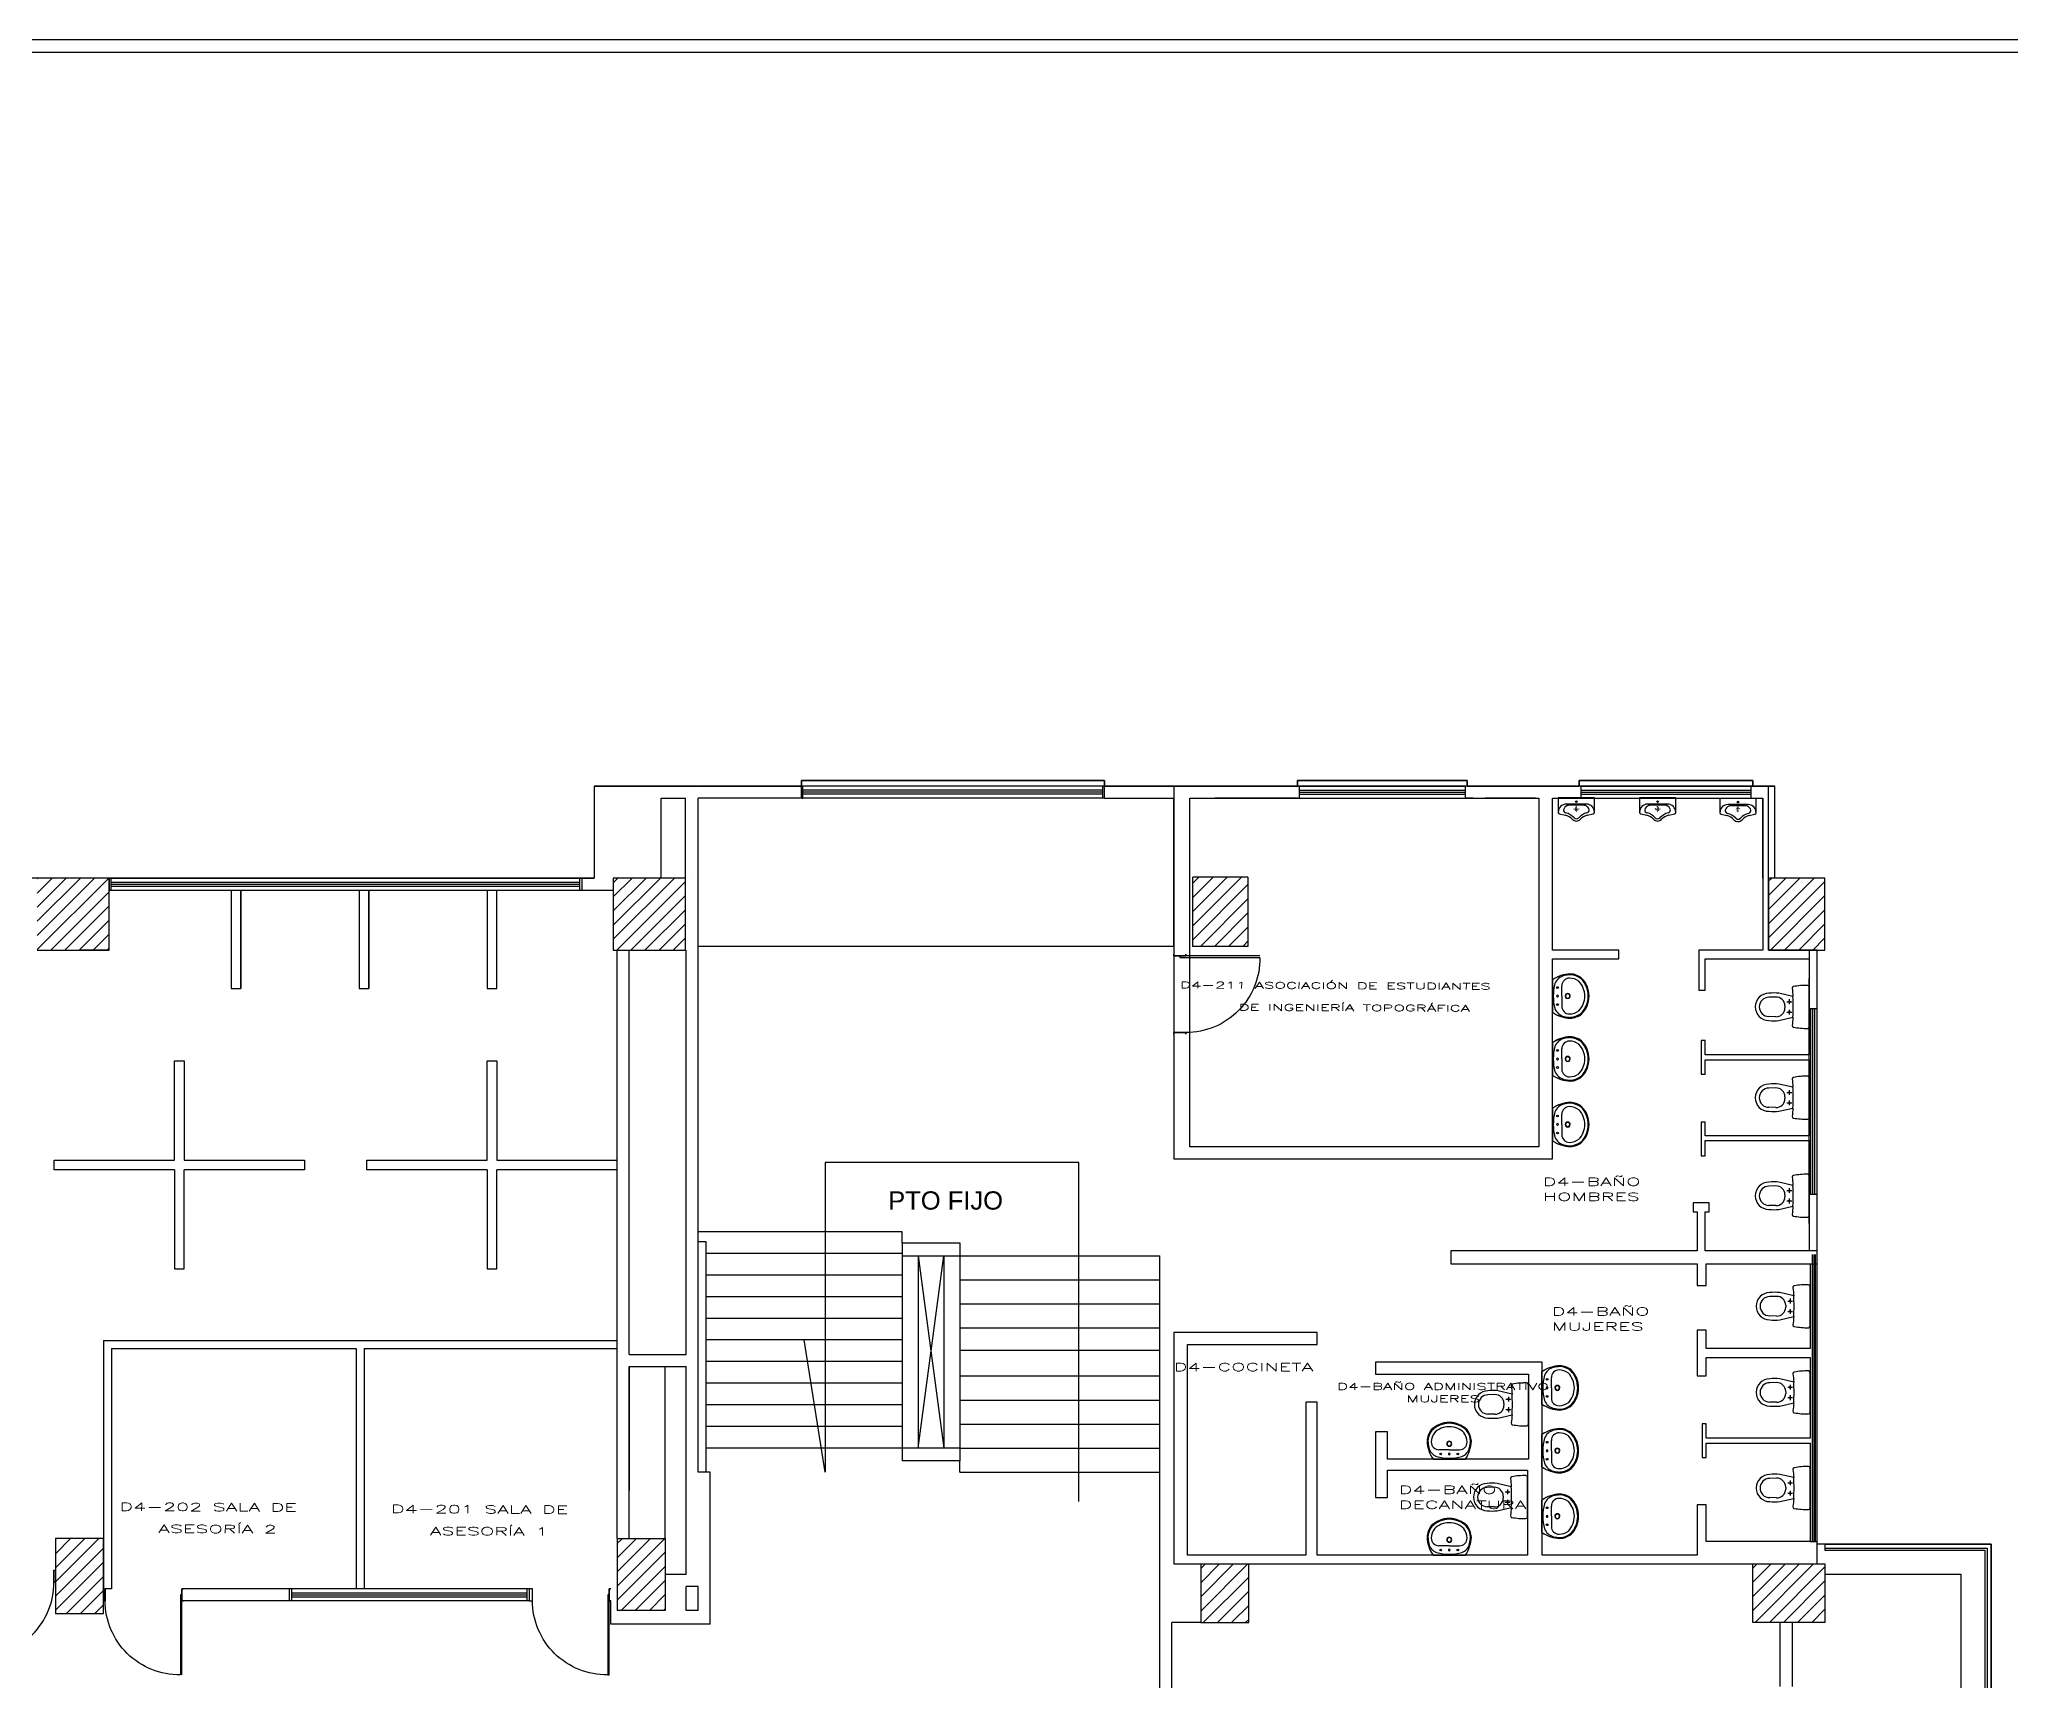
# Model space of a CAD drawing. Header units: metres. Extents: x 6495 to 6855, y 1254 to 1306.
# Drawn here: x 6618.98 to 6643.62, y 1285.01 to 1305.52 of the extents above; entities that cross this region are included whole.
import ezdxf

# ---------------------------------------------------------------- set-up
doc = ezdxf.new("R2010")
doc.units = ezdxf.units.M
doc.linetypes.add('ACAD_ISO12W100', pattern=[21, 12, -3, 0, -3, 0, -3])
for name, color, linetype in [('0-Grises', 252, 'Continuous'), ('1', 7, 'ACAD_ISO12W100'), ('PLANTA', 253, 'Continuous')]:
    doc.layers.add(name, color=color, linetype=linetype)
doc.layers.add('0.Texto_Oficinas', color=7, linetype='Continuous', lineweight=20)
doc.styles.add('ROMANS', font='romans.shx')
doc.styles.get("Standard").update_dxf_attribs({"font": 'arial.ttf'})
pattern_1 = [(45, (6358.58058, 1036.41999), (-0.088388348, 0.088388348), [])]

# ---------------------------------------------------------------- blocks, each defined once
blk = doc.blocks.new('WC-P-04')
for p, q in [((-0.065, -0.28), (-0.065, -0.22)), ((0.065, -0.28), (0.065, -0.22)), ((-0.123, -0.419), (-0.12, -0.505)), ((-0.095, -0.25), (-0.035, -0.25)), ((-0.013, -0.305), (0.013, -0.305)), ((0.035, -0.25), (0.095, -0.25)), ((0.123, -0.419), (0.12, -0.505))]:
    blk.add_line(p, q)
blk.add_lwpolyline([(-0.249, 0, 0.412132), (-0.269, -0.02, 0.047735), (-0.254, -0.198, 0.395211), (-0.232, -0.214, -0.01301), (-0.13, -0.204), (-0.17, -0.38, 0.062591), (-0.17, -0.505, 1), (0.17, -0.505, 0.062591), (0.17, -0.38), (0.13, -0.204, -0.01301), (0.232, -0.214, 0.395211), (0.254, -0.198, 0.047735), (0.269, -0.02, 0.412132), (0.249, 0)], format="xyb", close=True)
for centre in [(-0.065, -0.25), (0.065, -0.25)]:
    blk.add_circle(centre, 0.01)
for centre, radius, start, end in [((0, -2.161), 1.961, 86.1992, 93.8008), ((-0.013, -0.415), 0.11, 90, 181.8687), ((0.013, -0.415), 0.11, 358.1313, 90), ((0, -0.505), 0.12, 180, 0)]:
    blk.add_arc(centre, radius, start, end)
blk = doc.blocks.new('ORINAL')
at = {"layer": 'PLANTA'}
for p, q in [((1158993.992, 995737.512), (1158993.992, 995737.051)), ((1158994.218, 995737.606), (1158994.03, 995737.561)), ((1158994.923, 995737.533), (1158994.92, 995737.534)), ((1158995.126, 995737.561), (1158994.938, 995737.606)), ((1158995.164, 995737.051), (1158995.164, 995737.512)), ((1158993.992, 995737.051), (1158995.164, 995737.051)), ((1158994.252, 995737.251), (1158994.903, 995737.251)), ((1158994.325, 995737.289), (1158994.831, 995737.289))]:
    blk.add_line(p, q, dxfattribs=at)
for radius in [0.0271, 0.0196]:
    blk.add_circle((1158994.578, 995737.17), radius, dxfattribs=at)
for centre, radius, start, end in [((1158994.042, 995737.512), 0.05, 103.66686, 180), ((1158994.252, 995737.512), 0.261, 180, 270), ((1158994.258, 995737.44), 0.0966, 103.3179, 183.60521), ((1158994.355, 995737.482), 0.199, 194.0873, 246.42455), ((1158994.112, 995738.044), 0.45, 283.66686, 318.02643), ((1158994.112, 995738.044), 0.525, 283.66686, 318.02643), ((1158994.578, 995737.624), 0.177, 41.97357, 138.02643), ((1158994.578, 995737.624), 0.102, 41.97357, 138.02643), ((1158994.507, 995737.407), 0.00313, 0, 180), ((1158994.507, 995737.407), 0.00312, 180, 0), ((1158994.543, 995737.442), 0.00313, 0, 180), ((1158994.543, 995737.442), 0.00312, 180, 0), ((1158994.543, 995737.407), 0.00313, 0, 180), ((1158994.543, 995737.407), 0.00312, 180, 0), ((1158994.543, 995737.371), 0.00313, 0, 180), ((1158994.543, 995737.371), 0.00312, 180, 0), ((1158994.578, 995737.477), 0.00313, 0, 180), ((1158994.578, 995737.477), 0.00312, 180, 0), ((1158994.578, 995737.442), 0.00313, 0, 180), ((1158994.578, 995737.442), 0.00312, 180, 0), ((1158994.578, 995737.407), 0.00313, 0, 180), ((1158994.578, 995737.407), 0.00312, 180, 0), ((1158994.578, 995737.371), 0.00313, 0, 180), ((1158994.578, 995737.371), 0.00312, 180, 0), ((1158994.613, 995737.442), 0.00313, 0, 180), ((1158994.613, 995737.442), 0.00312, 180, 0), ((1158994.613, 995737.407), 0.00313, 0, 180), ((1158994.613, 995737.407), 0.00312, 180, 0), ((1158994.613, 995737.371), 0.00313, 0, 180), ((1158994.613, 995737.371), 0.00312, 180, 0), ((1158994.649, 995737.407), 0.00313, 0, 180), ((1158994.649, 995737.407), 0.00312, 180, 0), ((1158995.044, 995738.044), 0.525, 221.97357, 256.33314), ((1158995.044, 995738.044), 0.45, 221.97357, 256.33314), ((1158994.801, 995737.482), 0.199, 293.57545, 345.9127), ((1158994.903, 995737.512), 0.261, 270, 0), ((1158994.898, 995737.44), 0.0966, 356.39479, 76.6821), ((1158995.114, 995737.512), 0.05, 0, 76.33314), ((1158994.325, 995737.414), 0.125, 246.42455, 270), ((1158994.578, 995737.336), 0.00313, 0, 180), ((1158994.578, 995737.336), 0.00312, 180, 0), ((1158994.831, 995737.414), 0.125, 270, 293.57545)]:
    blk.add_arc(centre, radius, start, end, dxfattribs=at)
blk = doc.blocks.new('LAVAMANOS')
at = {"layer": 'PLANTA'}
for p, q in [((1158996.541, 995737.142), (1158996.241, 995737.142)), ((1158996.541, 995737.142), (1158996.841, 995737.142)), ((1158997.016, 995736.867), (1158996.066, 995736.867))]:
    blk.add_line(p, q, dxfattribs=at)
blk.add_lwpolyline([(1158995.891, 995737.392, 0.141996), (1158996.066, 995736.867), (1158997.016, 995736.867, 0.141996), (1158997.19, 995737.392, 0.155345), (1158997.068, 995737.725, 0.197604), (1158996.541, 995737.942, 0.197604), (1158996.013, 995737.725, 0.155345)], format="xyb", close=True, dxfattribs=at)
for centre in [(1158996.291, 995737.017), (1158996.791, 995737.017)]:
    blk.add_circle(centre, 0.025, dxfattribs=at)
for centre, radius, start, end in [((1158996.475, 995737.367), 0.584, 142.24577, 177.5659), ((1158996.475, 995737.367), 0.559, 142.41397, 177.46232), ((1158996.541, 995737.192), 0.75, 90, 134.71146), ((1158996.541, 995737.192), 0.725, 90, 134.58104), ((1158996.541, 995737.192), 0.625, 90, 133.94552), ((1158996.541, 995737.192), 0.75, 45.28854, 90), ((1158996.541, 995737.192), 0.725, 45.41896, 90), ((1158996.541, 995737.192), 0.625, 46.05448, 90), ((1158996.606, 995737.367), 0.559, 2.54295, 37.58603), ((1158996.606, 995737.367), 0.584, 2.4341, 37.75423), ((1158996.884, 995737.43), 0.994, 182.21969, 214.5466), ((1158996.884, 995737.43), 0.969, 182.28006, 193.23939), ((1158996.307, 995737.292), 0.375, 192.84355, 248.96053), ((1158996.475, 995737.367), 0.459, 143.25785, 180.02249), ((1158996.241, 995737.367), 0.225, 180, 270), ((1158996.541, 995737.317), 0.075, 90, 270), ((1158996.541, 995737.317), 0.0625, 90, 270), ((1158996.541, 995737.317), 0.075, 270, 90), ((1158996.541, 995737.317), 0.0625, 270, 90), ((1158996.841, 995737.367), 0.225, 270, 0), ((1158996.774, 995737.292), 0.375, 291.03947, 347.15645), ((1158996.606, 995737.367), 0.459, 359.97751, 36.74215), ((1158996.197, 995737.43), 0.994, 325.4534, 357.78031), ((1158996.197, 995737.43), 0.969, 346.76061, 357.78031), ((1158996.541, 995738.275), 1.383, 254.54534, 270), ((1158996.541, 995737.017), 0.025, 90, 270), ((1158996.541, 995737.017), 0.025, 270, 90), ((1158996.541, 995738.275), 1.383, 270, 285.45466)]:
    blk.add_arc(centre, radius, start, end, dxfattribs=at)

msp = doc.modelspace()

# ---------------------------------------------------------------- hatches: boundary and pattern name
at = {"layer": '0-Grises'}
h = msp.add_hatch(dxfattribs=at)
h.set_pattern_fill('ANSI31', color=8, style=0)
h.set_pattern_definition(pattern_1)
h.paths.add_polyline_path([(6619.856, 1295.038), (6618.956, 1295.038), (6618.956, 1294.888), (6618.956, 1294.138), (6619.856, 1294.138)])
h = msp.add_hatch(dxfattribs=at)
h.set_pattern_fill('ANSI31', color=8, style=0)
h.set_pattern_definition(pattern_1)
h.paths.add_polyline_path([(6626.156, 1294.138), (6627.056, 1294.138), (6627.056, 1295.038), (6626.156, 1295.038)])
h = msp.add_hatch(dxfattribs=at)
h.set_pattern_fill('ANSI31', color=8, style=0)
h.set_pattern_definition(pattern_1)
h.paths.add_polyline_path([(6634.091, 1295.05), (6633.396, 1295.05), (6633.396, 1294.184), (6634.09, 1294.184), (6634.09, 1294.334), (6634.091, 1294.334)])
h = msp.add_hatch(dxfattribs=at)
h.set_pattern_fill('ANSI31', color=8, style=0)
h.set_pattern_definition([(45, (6372.82054, 1036.41999), (-0.088388348, 0.088388348), [])])
h.paths.add_polyline_path([(6640.591, 1294.138), (6641.296, 1294.138), (6641.296, 1295.038), (6640.591, 1295.038)])
h = msp.add_hatch(dxfattribs=at)
h.set_pattern_fill('ANSI31', color=8, style=0)
h.set_pattern_definition(pattern_1)
h.paths.add_polyline_path([(6619.786, 1286.788), (6619.186, 1286.788), (6619.186, 1285.848), (6619.786, 1285.848)])
h = msp.add_hatch(dxfattribs=at)
h.set_pattern_fill('ANSI31', color=8, style=0)
h.set_pattern_definition(pattern_1)
h.paths.add_polyline_path([(6626.806, 1286.784), (6626.206, 1286.784), (6626.206, 1285.884), (6626.806, 1285.884)])
h = msp.add_hatch(dxfattribs=at)
h.set_pattern_fill('ANSI31', color=8, style=0)
h.set_pattern_definition(pattern_1)
h.paths.add_polyline_path([(6634.096, 1285.734), (6634.096, 1286.468), (6633.496, 1286.468), (6633.496, 1285.734)])
h = msp.add_hatch(dxfattribs=at)
h.set_pattern_fill('ANSI31', color=8, style=0)
h.set_pattern_definition(pattern_1)
h.paths.add_polyline_path([(6640.396, 1286.468), (6640.396, 1285.738), (6641.296, 1285.738), (6641.296, 1286.468)])

# ---------------------------------------------------------------- linework, layer by layer
for p, q in [((6625.916, 1296.188), (6625.916, 1295.038)), ((6625.916, 1296.188), (6627.206, 1296.188)), ((6627.216, 1296.188), (6628.496, 1296.188)), ((6628.506, 1296.188), (6628.506, 1296.258)), ((6628.506, 1296.258), (6632.295, 1296.258)), ((6628.506, 1296.188), (6628.526, 1296.188)), ((6628.506, 1296.038), (6628.506, 1296.188)), ((6628.526, 1296.038), (6628.526, 1296.188)), ((6632.295, 1296.188), (6628.526, 1296.188)), ((6630.506, 1296.138), (6628.526, 1296.138)), ((6632.275, 1296.138), (6630.506, 1296.138)), ((6632.275, 1296.038), (6632.275, 1296.188)), ((6632.295, 1296.188), (6632.275, 1296.188)), ((6632.295, 1296.258), (6632.295, 1296.188)), ((6632.295, 1296.038), (6632.295, 1296.188)), ((6632.295, 1296.188), (6632.981, 1296.188)), ((6632.981, 1296.188), (6634.706, 1296.188)), ((6633.196, 1296.188), (6633.433, 1296.188)), ((6634.706, 1296.258), (6636.826, 1296.258)), ((6634.706, 1296.188), (6634.706, 1296.258)), ((6634.706, 1296.188), (6634.726, 1296.188)), ((6634.726, 1296.188), (6636.806, 1296.188)), ((6634.726, 1296.188), (6634.726, 1296.038)), ((6634.726, 1296.138), (6636.806, 1296.138)), ((6636.806, 1296.038), (6636.806, 1296.188)), ((6636.826, 1296.188), (6636.806, 1296.188)), ((6636.826, 1296.258), (6636.826, 1296.188)), ((6636.826, 1296.188), (6638.226, 1296.188)), ((6638.226, 1296.258), (6640.396, 1296.258)), ((6638.226, 1296.188), (6638.226, 1296.258)), ((6638.246, 1296.188), (6638.226, 1296.188)), ((6638.246, 1296.188), (6640.376, 1296.188)), ((6638.246, 1296.188), (6638.246, 1296.038)), ((6638.246, 1296.138), (6640.376, 1296.138)), ((6640.396, 1296.188), (6640.376, 1296.188)), ((6640.376, 1296.038), (6640.376, 1296.188)), ((6640.376, 1296.188), (6640.671, 1296.188)), ((6640.396, 1296.258), (6640.396, 1296.188)), ((6640.671, 1295.038), (6640.671, 1296.188)), ((6626.756, 1296.038), (6627.056, 1296.038)), ((6626.756, 1295.038), (6626.756, 1296.038)), ((6627.056, 1295.038), (6627.056, 1296.038)), ((6627.216, 1287.616), (6627.216, 1296.038)), ((6628.496, 1296.038), (6627.216, 1296.038)), ((6628.506, 1296.038), (6628.526, 1296.038)), ((6630.506, 1296.113), (6628.526, 1296.113)), ((6630.506, 1296.088), (6628.526, 1296.088)), ((6630.506, 1296.038), (6628.526, 1296.038)), ((6632.275, 1296.113), (6630.506, 1296.113)), ((6632.275, 1296.088), (6630.506, 1296.088)), ((6632.295, 1296.038), (6630.506, 1296.038)), ((6632.275, 1296.038), (6632.275, 1296.113)), ((6632.295, 1296.038), (6632.275, 1296.038)), ((6632.295, 1296.038), (6633.161, 1296.038)), ((6633.161, 1294.181), (6633.161, 1296.038)), ((6633.361, 1291.678), (6633.361, 1296.038)), ((6633.361, 1296.038), (6637.721, 1296.038)), ((6634.706, 1296.038), (6633.671, 1296.038)), ((6634.706, 1296.038), (6634.726, 1296.038)), ((6634.726, 1296.113), (6636.806, 1296.113)), ((6634.726, 1296.088), (6636.806, 1296.088)), ((6634.726, 1296.038), (6636.806, 1296.038)), ((6635.371, 1296.038), (6635.521, 1296.038)), ((6636.901, 1296.038), (6636.806, 1296.038)), ((6636.901, 1296.038), (6636.806, 1296.038)), ((6636.806, 1296.038), (6636.826, 1296.038)), ((6637.681, 1296.038), (6637.051, 1296.038)), ((6637.721, 1296.038), (6637.721, 1291.678)), ((6637.891, 1294.138), (6637.891, 1296.038)), ((6637.891, 1296.038), (6640.521, 1296.038)), ((6638.226, 1296.038), (6638.246, 1296.038)), ((6638.246, 1296.113), (6640.376, 1296.113)), ((6638.246, 1296.088), (6640.376, 1296.088)), ((6638.246, 1296.038), (6640.376, 1296.038)), ((6640.376, 1296.038), (6640.396, 1296.038)), ((6640.396, 1296.038), (6640.521, 1296.038)), ((6640.521, 1295.038), (6640.521, 1296.038)), ((6640.521, 1296.038), (6640.521, 1294.138)), ((6619.856, 1295.038), (6618.956, 1295.038)), ((6619.856, 1294.138), (6619.856, 1295.038)), ((6619.856, 1295.038), (6625.766, 1295.038)), ((6625.766, 1295.038), (6619.856, 1295.038)), ((6619.856, 1295.038), (6619.856, 1294.888)), ((6619.876, 1295.038), (6619.876, 1294.888)), ((6619.876, 1294.988), (6625.736, 1294.988)), ((6619.876, 1294.963), (6625.736, 1294.963)), ((6619.876, 1294.938), (6625.736, 1294.938)), ((6625.736, 1294.888), (6625.736, 1295.038)), ((6625.766, 1294.888), (6625.766, 1295.038)), ((6625.766, 1295.038), (6625.916, 1295.038)), ((6626.156, 1295.038), (6626.156, 1294.138)), ((6627.056, 1295.038), (6626.156, 1295.038)), ((6627.056, 1294.138), (6627.056, 1295.038)), ((6627.151, 1295.038), (6627.151, 1295.038)), ((6633.396, 1294.184), (6633.396, 1295.05)), ((6634.087, 1295.05), (6633.396, 1295.05)), ((6634.091, 1294.184), (6634.091, 1295.05)), ((6641.296, 1295.038), (6640.591, 1295.038)), ((6640.591, 1295.038), (6640.591, 1294.138)), ((6641.296, 1294.138), (6641.296, 1295.038)), ((6619.856, 1294.888), (6625.766, 1294.888)), ((6621.381, 1294.888), (6621.381, 1293.658)), ((6621.501, 1294.888), (6621.501, 1293.658)), ((6621.501, 1294.888), (6621.501, 1293.658)), ((6621.501, 1293.658), (6621.501, 1294.888)), ((6622.981, 1294.888), (6622.981, 1293.658)), ((6623.101, 1294.888), (6623.101, 1293.658)), ((6623.101, 1293.658), (6623.101, 1294.888)), ((6624.581, 1294.888), (6624.581, 1293.658)), ((6624.701, 1293.658), (6624.701, 1294.888)), ((6625.766, 1294.888), (6625.916, 1294.888)), ((6625.766, 1294.888), (6625.916, 1294.888)), ((6625.916, 1294.888), (6626.156, 1294.888)), ((6633.161, 1294.181), (6627.216, 1294.184)), ((6634.087, 1294.184), (6633.392, 1294.184)), ((6618.956, 1294.138), (6619.856, 1294.138)), ((6619.206, 1294.138), (6619.356, 1294.138)), ((6619.856, 1294.138), (6619.506, 1294.138)), ((6626.156, 1294.138), (6627.056, 1294.138)), ((6626.206, 1286.784), (6626.206, 1294.138)), ((6626.356, 1289.084), (6626.356, 1294.138)), ((6627.066, 1289.084), (6627.066, 1294.138)), ((6633.161, 1294.087), (6633.161, 1294.067)), ((6633.161, 1294.067), (6633.161, 1294.087)), ((6633.161, 1294.067), (6633.311, 1294.067)), ((6633.311, 1294.067), (6633.161, 1294.067)), ((6634.236, 1294.067), (6633.236, 1294.067)), ((6633.236, 1294.067), (6633.236, 1294.047)), ((6633.236, 1294.047), (6634.236, 1294.047)), ((6633.311, 1294.067), (6633.311, 1294.087)), ((6633.311, 1294.087), (6633.311, 1294.067)), ((6638.721, 1294.138), (6637.891, 1294.138)), ((6637.891, 1291.528), (6637.891, 1294.028)), ((6637.891, 1294.028), (6638.721, 1294.028)), ((6638.721, 1294.028), (6638.721, 1294.138)), ((6640.521, 1294.138), (6639.721, 1294.138)), ((6639.721, 1294.138), (6639.721, 1293.638)), ((6640.591, 1294.138), (6641.296, 1294.138)), ((6641.101, 1293.438), (6641.102, 1294.138)), ((6621.381, 1293.658), (6621.501, 1293.658)), ((6622.981, 1293.658), (6623.101, 1293.658)), ((6624.581, 1293.658), (6624.701, 1293.658)), ((6639.721, 1293.638), (6639.801, 1293.638)), ((6641.101, 1291.058), (6641.101, 1293.438)), ((6641.101, 1291.058), (6641.101, 1293.408)), ((6641.101, 1293.408), (6641.201, 1293.408)), ((6633.311, 1293.107), (6633.161, 1293.107)), ((6633.161, 1293.107), (6633.311, 1293.107)), ((6633.161, 1293.087), (6633.161, 1293.107)), ((6633.311, 1293.087), (6633.311, 1293.107)), ((6633.311, 1293.107), (6633.311, 1293.087)), ((6620.672, 1291.513), (6620.672, 1292.753)), ((6620.672, 1292.753), (6620.792, 1292.753)), ((6620.792, 1292.753), (6620.792, 1291.513)), ((6624.581, 1291.513), (6624.581, 1292.753)), ((6624.581, 1292.753), (6624.701, 1292.753)), ((6624.701, 1292.753), (6624.701, 1291.513)), ((6619.167, 1291.513), (6620.672, 1291.513)), ((6619.167, 1291.393), (6619.167, 1291.513)), ((6620.792, 1291.513), (6622.297, 1291.513)), ((6622.297, 1291.513), (6622.297, 1291.393)), ((6623.076, 1291.513), (6624.581, 1291.513)), ((6623.076, 1291.393), (6623.076, 1291.513)), ((6624.701, 1291.513), (6626.206, 1291.513)), ((6631.975, 1291.482), (6628.805, 1291.482)), ((6628.805, 1291.482), (6628.805, 1287.616)), ((6631.975, 1287.248), (6631.975, 1291.482)), ((6635.881, 1291.678), (6633.361, 1291.678)), ((6637.721, 1291.678), (6635.881, 1291.678)), ((6635.881, 1291.528), (6637.891, 1291.528)), ((6620.672, 1291.393), (6619.167, 1291.393)), ((6620.672, 1291.393), (6620.672, 1290.153)), ((6622.297, 1291.393), (6620.792, 1291.393)), ((6620.792, 1290.153), (6620.792, 1291.393)), ((6624.581, 1291.393), (6623.076, 1291.393)), ((6624.581, 1291.393), (6624.581, 1290.153)), ((6626.206, 1291.393), (6624.701, 1291.393)), ((6624.701, 1290.153), (6624.701, 1291.393)), ((6641.101, 1291.088), (6641.201, 1291.088)), ((6641.102, 1290.378), (6641.101, 1291.058)), ((6629.766, 1290.616), (6627.216, 1290.616)), ((6627.316, 1290.492), (6627.216, 1290.492)), ((6627.316, 1287.616), (6627.316, 1290.492)), ((6629.766, 1290.478), (6629.766, 1290.616)), ((6629.766, 1290.478), (6629.766, 1287.755)), ((6629.766, 1290.478), (6630.485, 1290.478)), ((6630.485, 1290.478), (6630.485, 1287.755)), ((6629.766, 1290.346), (6627.316, 1290.346)), ((6629.766, 1290.316), (6630.485, 1290.316)), ((6629.966, 1290.316), (6629.966, 1287.916)), ((6629.966, 1287.916), (6630.285, 1290.316)), ((6629.966, 1290.316), (6630.285, 1287.916)), ((6630.285, 1290.316), (6630.285, 1287.916)), ((6630.485, 1290.316), (6632.986, 1290.316)), ((6630.485, 1290.316), (6632.986, 1290.316)), ((6632.986, 1282.186), (6632.986, 1290.316)), ((6641.111, 1290.218), (6641.201, 1290.218)), ((6620.672, 1290.153), (6620.792, 1290.153)), ((6624.581, 1290.153), (6624.701, 1290.153)), ((6629.766, 1290.076), (6627.316, 1290.076)), ((6630.485, 1290.016), (6632.986, 1290.016)), ((6629.766, 1289.806), (6627.316, 1289.806)), ((6629.766, 1289.536), (6627.316, 1289.536)), ((6630.485, 1289.716), (6632.986, 1289.716)), ((6630.485, 1289.716), (6632.986, 1289.716)), ((6619.786, 1289.258), (6626.206, 1289.258)), ((6619.786, 1289.258), (6619.786, 1289.158)), ((6619.786, 1289.258), (6620.468, 1289.258)), ((6629.766, 1289.266), (6627.316, 1289.266)), ((6628.805, 1287.616), (6628.541, 1289.266)), ((6630.485, 1289.416), (6632.986, 1289.416)), ((6619.786, 1289.158), (6619.786, 1286.158)), ((6619.886, 1289.158), (6622.942, 1289.158)), ((6619.886, 1289.158), (6619.886, 1286.158)), ((6622.942, 1289.158), (6622.942, 1286.158)), ((6623.042, 1289.158), (6623.042, 1286.158)), ((6623.042, 1289.158), (6626.206, 1289.158)), ((6623.042, 1289.158), (6625.226, 1289.158)), ((6626.206, 1287.384), (6626.206, 1289.084)), ((6626.356, 1289.084), (6627.066, 1289.084)), ((6629.766, 1288.996), (6627.316, 1288.996)), ((6630.486, 1289.138), (6632.986, 1289.138)), ((6626.356, 1286.784), (6626.356, 1288.934)), ((6626.356, 1288.934), (6626.356, 1287.384)), ((6626.356, 1288.934), (6627.066, 1288.934)), ((6626.806, 1286.784), (6626.806, 1288.934)), ((6627.066, 1286.334), (6627.066, 1288.934)), ((6630.485, 1288.816), (6632.986, 1288.816)), ((6629.766, 1288.726), (6627.316, 1288.726)), ((6630.485, 1288.516), (6632.986, 1288.516)), ((6629.766, 1288.456), (6627.316, 1288.456)), ((6629.766, 1288.186), (6627.316, 1288.186)), ((6630.485, 1288.216), (6632.986, 1288.216)), ((6629.766, 1287.916), (6627.316, 1287.916)), ((6630.485, 1287.916), (6629.766, 1287.916)), ((6630.485, 1287.755), (6629.766, 1287.755)), ((6630.485, 1287.916), (6632.986, 1287.916)), ((6630.485, 1287.616), (6630.485, 1287.755)), ((6627.366, 1287.616), (6627.216, 1287.616)), ((6627.366, 1285.714), (6627.366, 1287.616)), ((6630.485, 1287.616), (6632.986, 1287.616)), ((6630.485, 1287.616), (6632.986, 1287.616)), ((6619.186, 1286.788), (6619.786, 1286.788)), ((6619.186, 1286.788), (6619.186, 1285.848)), ((6619.486, 1286.788), (6619.486, 1286.788)), ((6619.486, 1286.788), (6619.486, 1286.788)), ((6619.786, 1285.848), (6619.786, 1286.788)), ((6626.206, 1286.784), (6626.206, 1285.884)), ((6626.206, 1286.784), (6626.806, 1286.784)), ((6626.806, 1286.784), (6626.806, 1285.884)), ((6641.111, 1286.748), (6641.201, 1286.748)), ((6641.296, 1286.715), (6642.373, 1286.715)), ((6641.296, 1286.715), (6641.296, 1286.638)), ((6641.296, 1286.665), (6642.323, 1286.665)), ((6641.296, 1286.638), (6643.296, 1286.638)), ((6642.323, 1286.665), (6643.323, 1286.665)), ((6642.373, 1286.715), (6643.373, 1286.715)), ((6643.296, 1286.638), (6643.296, 1281.538)), ((6643.323, 1286.665), (6643.323, 1281.508)), ((6643.373, 1286.715), (6643.373, 1282.458)), ((6619.166, 1286.388), (6619.166, 1286.388)), ((6619.166, 1286.238), (6619.166, 1286.388)), ((6619.166, 1286.388), (6619.166, 1286.388)), ((6619.166, 1286.388), (6619.166, 1286.238)), ((6619.166, 1286.388), (6619.186, 1286.388)), ((6627.066, 1286.334), (6626.806, 1286.334)), ((6633.496, 1286.464), (6633.286, 1286.464)), ((6633.496, 1286.468), (6633.496, 1285.734)), ((6634.096, 1285.734), (6634.096, 1286.468)), ((6640.396, 1286.468), (6641.296, 1286.468)), ((6640.396, 1286.468), (6641.296, 1286.468)), ((6640.396, 1285.738), (6640.396, 1286.464)), ((6640.396, 1285.738), (6640.396, 1286.464)), ((6641.296, 1286.468), (6641.296, 1285.738)), ((6641.296, 1286.468), (6641.296, 1285.738)), ((6641.296, 1286.338), (6642.996, 1286.338)), ((6642.996, 1286.338), (6642.996, 1281.838)), ((6619.186, 1286.238), (6619.166, 1286.238)), ((6619.166, 1286.238), (6619.186, 1286.238)), ((6619.786, 1286.008), (6619.786, 1286.158)), ((6619.786, 1286.008), (6619.786, 1286.158)), ((6619.786, 1286.158), (6619.806, 1286.158)), ((6619.806, 1286.008), (6619.806, 1286.158)), ((6619.806, 1286.158), (6619.806, 1286.008)), ((6620.746, 1286.083), (6620.746, 1285.083)), ((6620.766, 1286.083), (6620.746, 1286.083)), ((6620.766, 1286.158), (6620.766, 1286.008)), ((6620.786, 1286.158), (6620.766, 1286.158)), ((6620.766, 1286.008), (6620.766, 1286.158)), ((6620.766, 1286.158), (6620.786, 1286.158)), ((6620.766, 1285.083), (6620.766, 1286.083)), ((6622.106, 1286.158), (6620.786, 1286.158)), ((6622.106, 1286.158), (6622.106, 1286.008)), ((6622.136, 1286.158), (6622.136, 1286.008)), ((6622.136, 1286.108), (6625.076, 1286.108)), ((6622.136, 1286.083), (6625.076, 1286.083)), ((6622.136, 1286.058), (6625.076, 1286.058)), ((6625.076, 1286.158), (6625.076, 1286.008)), ((6625.146, 1286.158), (6625.106, 1286.158)), ((6625.106, 1286.158), (6625.106, 1286.008)), ((6625.106, 1286.158), (6625.106, 1286.008)), ((6625.146, 1286.008), (6625.146, 1286.158)), ((6626.086, 1286.083), (6626.086, 1285.083)), ((6626.106, 1286.083), (6626.086, 1286.083)), ((6626.106, 1286.158), (6626.106, 1286.008)), ((6626.126, 1286.158), (6626.106, 1286.158)), ((6626.106, 1286.008), (6626.106, 1286.158)), ((6626.106, 1286.158), (6626.126, 1286.158)), ((6626.106, 1285.083), (6626.106, 1286.083)), ((6627.216, 1286.184), (6627.066, 1286.184)), ((6627.066, 1285.884), (6627.066, 1286.184)), ((6627.216, 1285.884), (6627.216, 1286.184)), ((6619.186, 1285.848), (6619.786, 1285.848)), ((6619.786, 1286.008), (6619.806, 1286.008)), ((6619.806, 1286.008), (6619.786, 1286.008)), ((6620.766, 1286.008), (6620.786, 1286.008)), ((6620.786, 1286.008), (6620.766, 1286.008)), ((6622.106, 1286.008), (6620.786, 1286.008)), ((6625.106, 1286.008), (6625.146, 1286.008)), ((6626.106, 1286.008), (6626.126, 1286.008)), ((6626.126, 1286.008), (6626.106, 1286.008)), ((6626.126, 1285.714), (6626.126, 1286.008)), ((6626.806, 1285.884), (6626.206, 1285.884)), ((6627.216, 1285.884), (6627.066, 1285.884)), ((6627.366, 1285.714), (6626.126, 1285.714)), ((6633.136, 1282.438), (6633.136, 1285.734)), ((6633.496, 1285.734), (6633.136, 1285.734)), ((6633.496, 1285.734), (6633.646, 1285.734)), ((6633.496, 1285.734), (6634.096, 1285.734)), ((6641.296, 1285.738), (6640.396, 1285.738)), ((6641.296, 1285.738), (6640.396, 1285.738)), ((6640.736, 1284.938), (6640.736, 1285.738)), ((6640.886, 1285.738), (6640.886, 1284.938)), ((6640.886, 1285.738), (6640.886, 1285.138)), ((6626.086, 1285.083), (6626.106, 1285.083)), ((6626.086, 1285.083), (6626.106, 1285.083))]:
    msp.add_line(p, q, dxfattribs=at)
at = {"layer": '0-Grises', "color": 253}
for p, q in [((6641.122, 1291.088), (6641.122, 1293.408)), ((6641.147, 1291.088), (6641.147, 1293.408)), ((6641.172, 1291.088), (6641.172, 1293.408)), ((6641.138, 1290.335), (6641.138, 1286.749)), ((6641.156, 1290.335), (6641.156, 1286.749)), ((6641.175, 1290.335), (6641.175, 1286.749)), ((6625.106, 1286.158), (6622.106, 1286.158)), ((6625.106, 1286.008), (6622.106, 1286.008))]:
    msp.add_line(p, q, dxfattribs=at)
at = {"layer": '0-Grises', "color": 2}
for p, q in [((6619.786, 1286.008), (6619.786, 1286.158)), ((6619.786, 1286.158), (6619.786, 1286.008))]:
    msp.add_line(p, q, dxfattribs=at)
at = {"layer": '0-Grises'}
for points in [[(6581.797, 1305.516), (6656.297, 1305.516), (6656.297, 1254.298), (6581.797, 1254.298)], [(6581.957, 1305.356), (6649.618, 1305.356), (6649.618, 1254.458), (6581.957, 1254.458)]]:
    msp.add_lwpolyline(points, close=True, dxfattribs=at)
for points in [[(6643.373, 1281.458), (6643.373, 1286.715), (6641.201, 1286.715), (6641.201, 1290.378), (6641.102, 1290.378), (6641.101, 1291.058), (6641.101, 1291.058), (6641.101, 1293.438), (6641.101, 1293.438), (6641.102, 1294.138), (6641.296, 1294.138), (6641.296, 1295.038), (6640.671, 1295.038), (6640.671, 1296.188), (6640.396, 1296.188), (6640.396, 1296.258), (6638.226, 1296.258), (6638.226, 1296.188), (6636.826, 1296.188), (6636.826, 1296.258), (6634.706, 1296.258), (6634.706, 1296.188), (6632.295, 1296.188), (6632.295, 1296.258), (6628.506, 1296.258), (6628.506, 1296.188), (6625.916, 1296.188), (6625.916, 1295.038), (6605.696, 1295.038)], [(6639.801, 1292.588), (6639.801, 1292.768), (6641.101, 1292.768), (6641.101, 1291.818), (6639.801, 1291.818), (6639.801, 1291.988), (6639.751, 1291.988), (6639.751, 1291.568), (6639.801, 1291.568), (6639.801, 1291.758), (6641.101, 1291.758), (6641.101, 1290.378), (6639.801, 1290.378), (6639.801, 1290.868), (6639.851, 1290.868), (6639.851, 1290.978), (6639.651, 1290.978), (6639.651, 1290.868), (6639.701, 1290.868), (6639.701, 1290.378), (6636.621, 1290.378), (6636.621, 1290.218), (6639.701, 1290.218), (6639.701, 1289.948), (6639.811, 1289.948), (6639.811, 1290.218), (6641.111, 1290.218), (6641.111, 1289.158), (6639.811, 1289.158), (6639.811, 1289.388), (6639.701, 1289.388), (6639.701, 1288.818), (6639.811, 1288.818), (6639.811, 1289.048), (6641.111, 1289.048), (6641.111, 1288.038), (6639.811, 1288.038), (6639.811, 1288.218), (6639.761, 1288.218), (6639.761, 1287.798), (6639.811, 1287.798), (6639.811, 1287.978), (6641.111, 1287.978), (6641.111, 1286.748), (6639.811, 1286.748), (6639.811, 1287.208), (6639.701, 1287.208), (6639.701, 1286.608), (6639.701, 1286.578), (6639.591, 1286.578), (6637.761, 1286.578), (6637.761, 1288.988), (6635.681, 1288.988), (6635.681, 1288.838), (6637.591, 1288.838), (6637.591, 1287.778), (6635.831, 1287.778), (6635.831, 1288.118), (6635.681, 1288.118), (6635.681, 1287.298), (6635.831, 1287.298), (6635.831, 1287.638), (6637.581, 1287.638), (6637.581, 1286.578), (6634.951, 1286.578), (6634.951, 1288.488), (6634.811, 1288.488), (6634.811, 1286.578), (6633.331, 1286.578), (6633.331, 1289.208), (6634.951, 1289.208), (6634.951, 1289.358), (6633.161, 1289.358), (6633.161, 1286.468), (6641.201, 1286.468), (6641.201, 1294.138), (6640.591, 1294.138), (6640.591, 1296.188), (6633.161, 1296.188), (6633.161, 1291.528), (6635.881, 1291.528)], [(6639.801, 1293.638), (6639.801, 1294.028), (6641.101, 1294.028), (6641.101, 1292.828), (6639.801, 1292.828), (6639.801, 1293.008), (6639.751, 1293.008), (6639.751, 1292.588), (6639.801, 1292.588)]]:
    msp.add_lwpolyline(points, dxfattribs=at)
for points in [[(6634.236, 1294.047, -0.418933), (6633.311, 1293.107, -0.713443)], [(6618.236, 1285.313, 0.415842), (6619.166, 1286.238, 0.713443)], [(6620.746, 1285.083, -0.418933), (6619.806, 1286.008, -0.713443)], [(6626.086, 1285.083, -0.418933), (6625.146, 1286.008, -0.713443)]]:
    msp.add_lwpolyline(points, format="xyb", dxfattribs=at)
at = {"layer": '1'}
msp.add_line((6619.886, 1286.158), (6619.806, 1286.158), dxfattribs=at)

# ---------------------------------------------------------------- block references
at = {"layer": '0-Grises'}
for name, p, xscale, yscale, zscale, rotation in [('ORINAL', (453547.501, 385253.105), 0.3856008636471984, 0.3856008636471984, 0.3856008636471984, 179.9999999582628), ('ORINAL', (453548.516, 385253.105), 0.3856008636471984, 0.3856008636471984, 0.3856008636471984, 179.9999999582628), ('ORINAL', (453549.521, 385253.099), 0.3856008636471984, 0.3856008636471984, 0.3856008636471984, 179.9999999582628), ('LAVAMANOS', (-417618.343, 495110.277), 0.4260726380350093, 0.4260726380350093, 0.4260726380350093, 270), ('LAVAMANOS', (-417618.343, 495109.491), 0.4260726380350093, 0.4260726380350093, 0.4260726380350093, 270), ('LAVAMANOS', (-417618.343, 495108.672), 0.4260726380350093, 0.4260726380350093, 0.4260726380350093, 270), ('LAVAMANOS', (-417618.473, 495105.381), 0.4260726380350093, 0.4260726380350093, 0.4260726380350093, 270), ('LAVAMANOS', (-417618.473, 495104.596), 0.4260726380350093, 0.4260726380350093, 0.4260726380350093, 270), ('LAVAMANOS', (-417618.473, 495103.777), 0.4260726380350093, 0.4260726380350093, 0.4260726380350093, 270)]:
    msp.add_blockref(name, p, dxfattribs=dict(at, xscale=xscale, yscale=yscale, zscale=zscale, rotation=rotation))
at = {"layer": '0-Grises', "rotation": 270}
for p in [(6641.101, 1293.428), (6641.101, 1292.293), (6641.101, 1291.068), (6641.111, 1289.688), (6641.111, 1288.611), (6637.591, 1288.461), (6637.581, 1287.303), (6641.111, 1287.416)]:
    msp.add_blockref('WC-P-04', p, dxfattribs=at)
at = {"layer": '0-Grises', "xscale": 0.4260726380350093, "yscale": 0.4260726380350093, "zscale": 0.4260726380350093}
for p in [(-487180.112, -422968.456), (-487180.112, -422969.656)]:
    msp.add_blockref('LAVAMANOS', p, dxfattribs=at)

# ---------------------------------------------------------------- texts
at = {"layer": '0-Grises', "color": 8}
msp.add_text('PTO FIJO', height=0.2282, dxfattribs=at).set_placement((6629.591, 1290.895))
at = {"layer": '0.Texto_Oficinas', "style": 'ROMANS', "width": 1.9}
for s, height, p in [('D4-211 ASOCIACIÓN DE ESTUDIANTES ', 0.08, (6633.239, 1293.662)), ('DE INGENIERÍA TOPOGRÁFICA ', 0.08, (6633.97, 1293.383)), ('D4-202 SALA DE ', 0.1, (6619.985, 1287.133)), ('D4-201 SALA DE ', 0.1, (6623.378, 1287.105)), ('ASESORÍA 2 ', 0.1, (6620.469, 1286.857)), ('ASESORÍA 1 ', 0.1, (6623.863, 1286.829))]:
    msp.add_text(s, height=height, rotation=359.7353, dxfattribs=at).set_placement(p)
for s, height, p in [('D4-BAÑO', 0.1, (6637.771, 1291.193)), ('HOMBRES', 0.1, (6637.771, 1291.005)), ('D4-BAÑO', 0.1, (6637.883, 1289.572)), ('MUJERES', 0.1, (6637.883, 1289.383)), ('D4-COCINETA', 0.1, (6633.161, 1288.878)), ('D4-BAÑO ADMINISTRATIVO', 0.08, (6635.202, 1288.645)), ('MUJERES', 0.08, (6636.068, 1288.491)), ('D4-BAÑO', 0.1, (6635.971, 1287.345)), ('DECANATURA', 0.1, (6635.971, 1287.157))]:
    msp.add_text(s, height=height, dxfattribs=at).set_placement(p)

doc.saveas('drawing.dxf')
